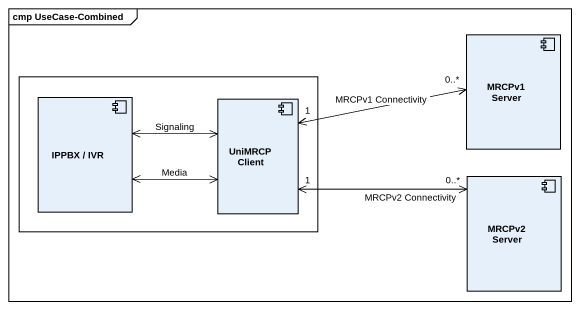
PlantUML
@startuml
mainframe cmp UseCase-Combined
component "MRCPv1 Server" as MRCPv1_Server
rectangle " " as rectangle1 {
  component "IPPBX / IVR" as IPPBX_IVR
  component "UniMRCP Client" as UniMRCP_Client
}
component "MRCPv2 Server" as MRCPv2_Server
IPPBX_IVR <-right-> UniMRCP_Client : Signaling
IPPBX_IVR <-right-> UniMRCP_Client : Media
UniMRCP_Client "1" <-right-> "0..*" MRCPv1_Server : MRCPv1 Connectivity
UniMRCP_Client "1" <-right-> "0..*" MRCPv2_Server : MRCPv2 Connectivity
@enduml
